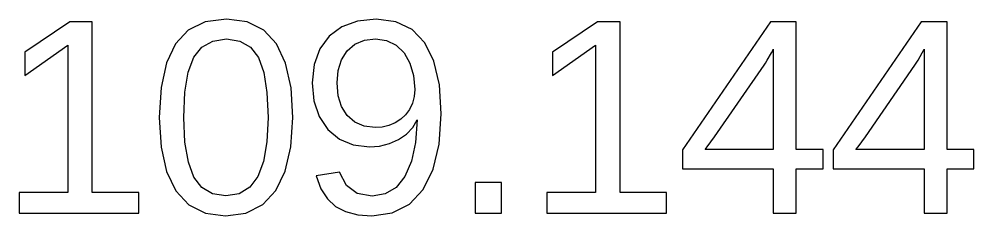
# Model space of a CAD drawing. Header units: metres. Extents: x 13 to 294, y -36 to 323.
# Drawn here: x 69.04 to 93.03, y 227.46 to 232.39 of the extents above; entities that cross this region are included whole.
import ezdxf

# ---------------------------------------------------------------- set-up
doc = ezdxf.new("R2010")
doc.units = ezdxf.units.M

msp = doc.modelspace()

# ---------------------------------------------------------------- linework, layer by layer
for p, q in [((70.3177, 232.324), (69.1837, 231.559)), ((70.8837, 232.324), (70.3177, 232.324)), ((70.8837, 228.045), (70.8837, 232.324)), ((73.7219, 232.319), (73.2939, 232.114)), ((74.2547, 232.388), (73.7219, 232.319)), ((74.7743, 232.319), (74.2547, 232.388)), ((75.1943, 232.111), (74.7743, 232.319)), ((77.5485, 232.34), (77.1541, 232.198)), ((78.0168, 232.388), (77.5485, 232.34)), ((78.5102, 232.322), (78.0168, 232.388)), ((78.9168, 232.125), (78.5102, 232.322)), ((83.5775, 232.324), (82.4435, 231.559)), ((84.1435, 232.324), (83.5775, 232.324)), ((84.1435, 228.045), (84.1435, 232.324)), ((87.9225, 232.324), (85.7115, 229.113)), ((88.5705, 232.324), (87.9225, 232.324)), ((88.5705, 229.124), (88.5705, 232.324)), ((91.7116, 232.324), (89.5006, 229.113)), ((92.3596, 232.324), (91.7116, 232.324)), ((92.3596, 229.124), (92.3596, 232.324)), ((73.2939, 232.114), (72.9708, 231.773)), ((75.5148, 231.766), (75.1943, 232.111)), ((77.1541, 232.198), (76.8338, 231.961)), ((79.2368, 231.796), (78.9168, 232.125)), ((72.9708, 231.773), (72.7452, 231.294)), ((73.6352, 231.687), (73.9092, 231.84)), ((73.9092, 231.84), (74.2547, 231.891)), ((74.2547, 231.891), (74.5916, 231.839)), ((74.5916, 231.839), (74.8583, 231.684)), ((75.7403, 231.285), (75.5148, 231.766)), ((76.8338, 231.961), (76.5977, 231.641)), ((77.2898, 231.594), (77.4834, 231.759)), ((77.4834, 231.759), (77.7187, 231.858)), ((77.7187, 231.858), (77.9958, 231.891)), ((77.9958, 231.891), (78.2767, 231.852)), ((78.2767, 231.852), (78.5167, 231.736)), ((79.4674, 231.336), (79.2368, 231.796)), ((69.1837, 230.98), (70.2667, 231.739)), ((69.1837, 231.559), (69.1837, 230.98)), ((70.2667, 231.739), (70.2667, 228.045)), ((73.4328, 231.432), (73.6352, 231.687)), ((74.8583, 231.684), (75.0548, 231.425)), ((76.5977, 231.641), (76.456, 231.251)), ((77.1465, 231.372), (77.2898, 231.594)), ((78.5167, 231.736), (78.7158, 231.543)), ((78.7158, 231.543), (78.8653, 231.286)), ((82.4435, 230.98), (83.5265, 231.739)), ((82.4435, 231.559), (82.4435, 230.98)), ((83.5265, 231.739), (83.5265, 228.045)), ((87.8401, 231.359), (87.9453, 231.544)), ((87.9453, 231.544), (87.9776, 231.604)), ((87.9776, 231.604), (87.9915, 231.633)), ((87.9915, 231.633), (87.9915, 229.124)), ((91.6291, 231.359), (91.7344, 231.544)), ((91.7344, 231.544), (91.7667, 231.604)), ((91.7667, 231.604), (91.7806, 231.633)), ((91.7806, 231.633), (91.7806, 229.124)), ((72.7452, 231.294), (72.6099, 230.678)), ((73.2944, 231.061), (73.4328, 231.432)), ((75.0548, 231.425), (75.1897, 231.051)), ((75.8756, 230.671), (75.7403, 231.285)), ((77.0605, 231.104), (77.1465, 231.372)), ((78.8653, 231.286), (78.9549, 230.98)), ((79.6057, 230.743), (79.4674, 231.336)), ((87.7605, 231.232), (87.7954, 231.285)), ((87.7954, 231.285), (87.8401, 231.359)), ((91.5496, 231.232), (91.5845, 231.285)), ((91.5845, 231.285), (91.6291, 231.359)), ((73.2114, 230.558), (73.2944, 231.061)), ((75.1897, 231.051), (75.2708, 230.551)), ((76.456, 231.251), (76.4088, 230.79)), ((77.0318, 230.79), (77.0605, 231.104)), ((86.5185, 229.441), (87.7605, 231.232)), ((90.3076, 229.441), (91.5496, 231.232)), ((76.4088, 230.79), (76.4523, 230.338)), ((77.0605, 230.469), (77.0318, 230.79)), ((78.9549, 230.98), (78.9848, 230.625)), ((72.6099, 230.678), (72.5647, 229.924)), ((73.1837, 229.924), (73.2114, 230.558)), ((75.2708, 230.551), (75.2977, 229.924)), ((75.9207, 229.924), (75.8756, 230.671)), ((78.9848, 230.625), (78.97, 230.446)), ((79.6518, 230.019), (79.6057, 230.743)), ((76.4523, 230.338), (76.5826, 229.95)), ((77.1465, 230.196), (77.0605, 230.469)), ((78.97, 230.446), (78.9257, 230.28)), ((77.2898, 229.972), (77.1465, 230.196)), ((78.8518, 230.128), (78.7528, 229.993)), ((78.9257, 230.28), (78.8518, 230.128)), ((72.5647, 229.924), (72.6112, 229.183)), ((73.2119, 229.305), (73.1837, 229.924)), ((75.2977, 229.924), (75.2694, 229.316)), ((75.8733, 229.187), (75.9207, 229.924)), ((76.5826, 229.95), (76.7998, 229.626)), ((77.4827, 229.805), (77.2898, 229.972)), ((78.6318, 229.881), (78.4888, 229.791)), ((78.7528, 229.993), (78.6318, 229.881)), ((78.9327, 229.674), (79.0458, 229.866)), ((79.0458, 229.866), (79.0055, 229.299)), ((79.6013, 229.259), (79.6518, 230.019)), ((76.7998, 229.626), (77.09, 229.382)), ((77.716, 229.705), (77.4827, 229.805)), ((77.9898, 229.672), (77.716, 229.705)), ((78.1644, 229.685), (77.9898, 229.672)), ((78.3307, 229.725), (78.1644, 229.685)), ((78.4888, 229.791), (78.3307, 229.725)), ((78.776, 229.51), (78.9327, 229.674)), ((77.09, 229.382), (77.438, 229.236)), ((78.3465, 229.27), (78.5758, 229.373)), ((78.5758, 229.373), (78.776, 229.51)), ((86.3325, 229.191), (86.5185, 229.441)), ((90.1216, 229.191), (90.3076, 229.441)), ((72.6112, 229.183), (72.7505, 228.571)), ((73.2962, 228.808), (73.2119, 229.305)), ((75.2694, 229.316), (75.1844, 228.822)), ((75.731, 228.576), (75.8733, 229.187)), ((77.438, 229.236), (77.8438, 229.188)), ((77.8438, 229.188), (78.1025, 229.208)), ((78.1025, 229.208), (78.3465, 229.27)), ((79.0055, 229.299), (78.9031, 228.827)), ((79.4496, 228.627), (79.6013, 229.259)), ((85.7115, 229.113), (85.7115, 228.64)), ((86.2775, 229.124), (86.3325, 229.191)), ((87.9915, 229.124), (86.2775, 229.124)), ((89.2445, 229.124), (88.5705, 229.124)), ((89.2445, 228.64), (89.2445, 229.124)), ((89.5006, 229.113), (89.5006, 228.64)), ((90.0666, 229.124), (90.1216, 229.191)), ((91.7806, 229.124), (90.0666, 229.124)), ((93.0336, 229.124), (92.3596, 229.124)), ((93.0336, 228.64), (93.0336, 229.124)), ((73.4368, 228.433), (73.2962, 228.808)), ((75.1844, 228.822), (75.0428, 228.443)), ((78.9031, 228.827), (78.7388, 228.45)), ((79.1968, 228.122), (79.4496, 228.627)), ((85.7115, 228.64), (87.9915, 228.64)), ((87.9915, 228.64), (87.9915, 227.524)), ((88.5705, 227.524), (88.5705, 228.64)), ((88.5705, 228.64), (89.2445, 228.64)), ((89.5006, 228.64), (91.7806, 228.64)), ((91.7806, 228.64), (91.7806, 227.524)), ((92.3596, 227.524), (92.3596, 228.64)), ((92.3596, 228.64), (93.0336, 228.64)), ((72.7505, 228.571), (72.9827, 228.088)), ((73.6385, 228.17), (73.4368, 228.433)), ((75.0428, 228.443), (74.8403, 228.175)), ((75.4937, 228.092), (75.731, 228.576)), ((77.0938, 228.553), (76.5078, 228.461)), ((76.5078, 228.461), (76.6274, 228.141)), ((77.2675, 228.22), (77.0938, 228.553)), ((78.7388, 228.45), (78.5173, 228.174)), ((73.9065, 228.013), (73.6385, 228.17)), ((74.8403, 228.175), (74.573, 228.014)), ((77.5405, 228.02), (77.2675, 228.22)), ((78.5173, 228.174), (78.2419, 228.009)), ((81.1639, 228.292), (80.4999, 228.292)), ((80.4999, 228.292), (80.4999, 227.524)), ((81.1639, 227.524), (81.1639, 228.292)), ((70.2667, 228.045), (69.0437, 228.045)), ((69.0437, 228.045), (69.0437, 227.524)), ((72.0517, 228.045), (70.8837, 228.045)), ((72.0517, 227.524), (72.0517, 228.045)), ((72.9827, 228.088), (73.3075, 227.739)), ((74.2408, 227.961), (73.9065, 228.013)), ((74.573, 228.014), (74.2408, 227.961)), ((75.164, 227.741), (75.4937, 228.092)), ((76.6274, 228.141), (76.79, 227.886)), ((77.9128, 227.954), (77.5405, 228.02)), ((78.2419, 228.009), (77.9128, 227.954)), ((78.8513, 227.754), (79.1968, 228.122)), ((83.5265, 228.045), (82.3035, 228.045)), ((82.3035, 228.045), (82.3035, 227.524)), ((85.3115, 228.045), (84.1435, 228.045)), ((85.3115, 227.524), (85.3115, 228.045)), ((73.3075, 227.739), (73.7245, 227.529)), ((74.744, 227.53), (75.164, 227.741)), ((76.79, 227.886), (76.9958, 227.696)), ((76.9958, 227.696), (77.2486, 227.565)), ((78.4199, 227.533), (78.8513, 227.754)), ((69.0437, 227.524), (72.0517, 227.524)), ((73.7245, 227.529), (74.2338, 227.46)), ((74.2338, 227.46), (74.744, 227.53)), ((77.2486, 227.565), (77.5509, 227.486)), ((77.5509, 227.486), (77.9028, 227.46)), ((77.9028, 227.46), (78.4199, 227.533)), ((80.4999, 227.524), (81.1639, 227.524)), ((82.3035, 227.524), (85.3115, 227.524)), ((87.9915, 227.524), (88.5705, 227.524)), ((91.7806, 227.524), (92.3596, 227.524))]:
    msp.add_line(p, q)

doc.saveas('drawing.dxf')
